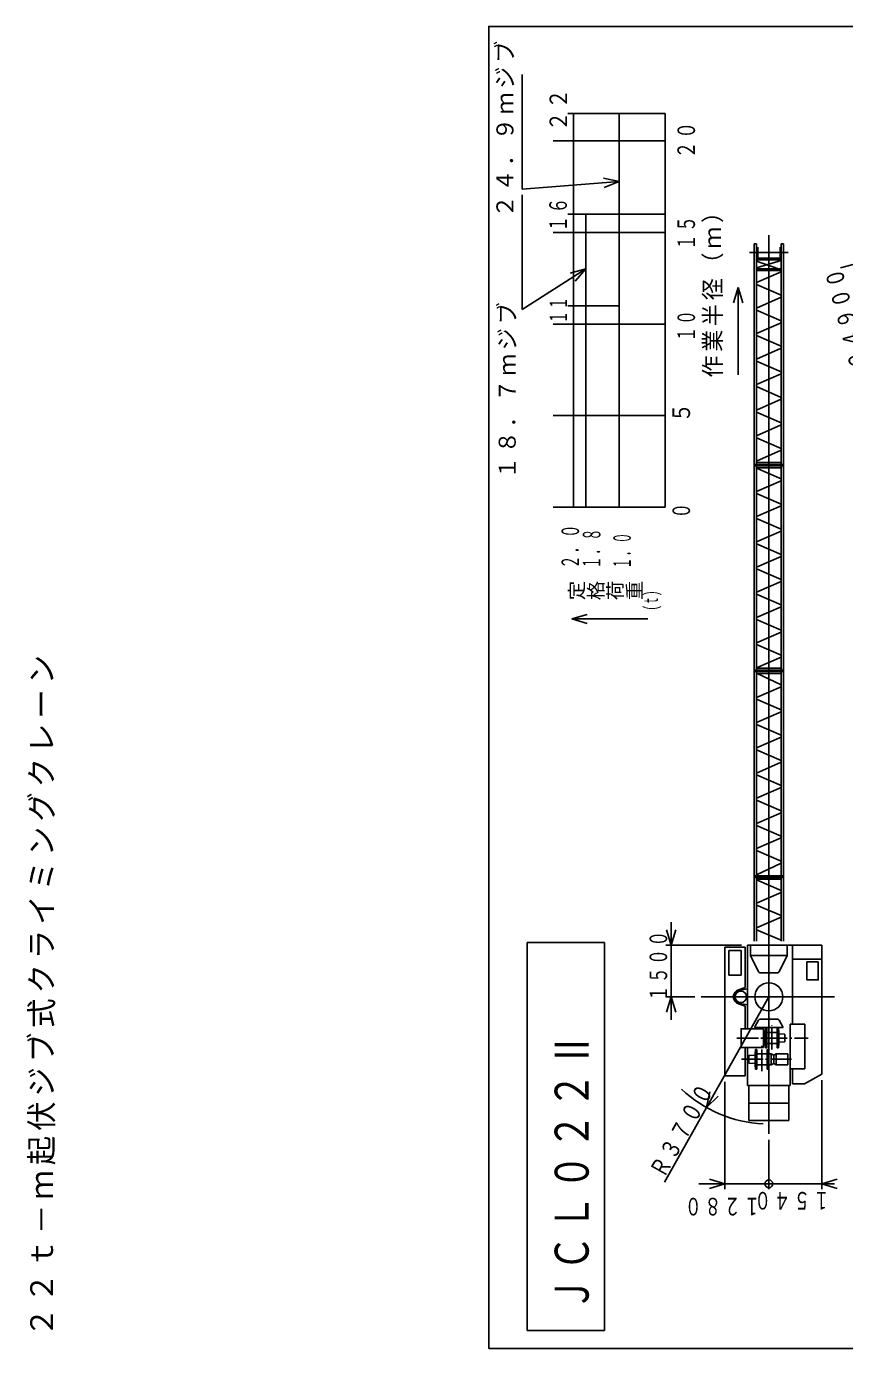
# Model space of a CAD drawing. Units: millimetres, scale not verified. Extents: x -41641 to 29787, y -88892 to 19460.
# Drawn here: x -41641 to -17813, y -19205 to 19295 of the extents above; entities that cross this region are included whole.
import ezdxf
from ezdxf.enums import TextEntityAlignment as Align

# ---------------------------------------------------------------- set-up
doc = ezdxf.new("R2010")
doc.units = ezdxf.units.MM
doc.header["$LTSCALE"] = 70
doc.linetypes.add('CHAIN2', pattern=[12, 9, -1, 1, -1])
for name, color, linetype in [('0-0_L-1-1', 4, 'Continuous'), ('0-6_L-3-1', 4, 'CHAIN2'), ('1-2_NTEXT', 7, 'Continuous')]:
    doc.layers.add(name, color=color, linetype=linetype)
doc.styles.add('ＭＳ ゴシック', font='')
doc.styles.get('ＭＳ ゴシック').set_extended_font_data('MS Gothic')

msp = doc.modelspace()

# ---------------------------------------------------------------- linework, layer by layer
at = {"layer": '0-0_L-1-1'}
for p, q in [((-27206.65, 14552.19), (-27206.65, 17900.19)), ((-25869.65, 16761.18), (-24374.83, 16761.18)), ((-25708.16, 5294.51), (-25708.16, 16761.18)), ((-23041.49, 5294.51), (-23041.49, 16761.18)), ((-26296, 15961.18), (-23041.49, 15961.18)), ((-27206.65, 14552.19), (-24374.83, 14780.01)), ((-24834.2, 14878.49), (-24374.83, 14780.01)), ((-24812.55, 14609.36), (-24374.83, 14780.01)), ((-27206.65, 11048.06), (-27206.65, 14396.06)), ((-25869.65, 13827.84), (-25352.61, 13827.84)), ((-26296, 13294.51), (-23041.49, 13294.51)), ((-20017.69, -12951.18), (-20017.69, 13214.59)), ((-20580.19, 12710.1), (-19455.19, 12710.1)), ((-20442.69, 12966.15), (-20377.69, 12966.15)), ((-20442.69, 6523.41), (-20442.69, 12966.15)), ((-20377.69, 6523.41), (-20377.69, 12966.15)), ((-20342.69, 12555.1), (-20342.69, 12865.1)), ((-19692.69, 12555.1), (-19692.69, 12865.1)), ((-19657.69, 12966.15), (-19592.69, 12966.15)), ((-19657.69, 6523.41), (-19657.69, 12966.15)), ((-19592.69, 6523.41), (-19592.69, 12966.15)), ((-20377.69, 12545.1), (-19657.69, 12545.1)), ((-20377.69, 12495.1), (-19657.69, 12495.1)), ((-20377.69, 12264.21), (-19657.69, 12475.98)), ((-20377.69, 12462.15), (-19734.36, 12235.1)), ((-17931.68, 12267.44), (-16454.21, 12663.49)), ((-27206.65, 11048.06), (-25352.61, 12239.04)), ((-25804.18, 12109.42), (-25352.61, 12239.04)), ((-25658.26, 11882.25), (-25352.61, 12239.04)), ((-20377.69, 12235.1), (-19657.69, 12235.1)), ((-20377.69, 12185.1), (-19657.69, 12185.1)), ((-20377.69, 12185.1), (-19657.69, 12185.1)), ((-20377.69, 11837.34), (-19657.69, 12152.02)), ((-21043.16, 11244.51), (-20908.16, 11694.51)), ((-20908.16, 9153.33), (-20908.16, 11694.51)), ((-20773.16, 11244.51), (-20908.16, 11694.51)), ((-20377.69, 11780.52), (-19657.69, 11465.84)), ((-20377.69, 11094.52), (-19657.69, 11409.04)), ((-25869.65, 11161.18), (-25352.61, 11161.18)), ((-24374.83, 5294.51), (-24374.83, 11161.18)), ((-20377.69, 11037.72), (-19657.69, 10723.04)), ((-26296, 10627.84), (-23041.49, 10627.84)), ((-20377.69, 10351.72), (-19657.69, 10666.24)), ((-20377.69, 10294.92), (-19657.69, 9980.24)), ((-20377.69, 9608.92), (-19657.69, 9923.43)), ((-20377.69, 9552.12), (-19657.69, 9237.43)), ((-20377.69, 8866.12), (-19657.69, 9180.63)), ((-20377.69, 8809.31), (-19657.69, 8494.63)), ((-20377.69, 8119.16), (-19657.69, 8437.49)), ((-26296, 7961.18), (-23041.49, 7961.18)), ((-20377.69, 8062.36), (-19657.69, 7751.49)), ((-20377.69, 7376.36), (-19657.69, 7694.68)), ((-20377.69, 7319.55), (-19657.69, 7008.68)), ((-20377.69, 6637.53), (-19657.69, 6952.21)), ((-20377.69, 6593.15), (-19657.69, 6593.15)), ((-20442.69, 6543.15), (-19592.69, 6543.15)), ((-20442.69, 530.37), (-20442.69, 6523.41)), ((-20442.69, 6503.66), (-19592.69, 6503.66)), ((-20377.69, 530.37), (-20377.69, 6523.41)), ((-20377.69, 6438.66), (-19657.69, 6438.66)), ((-20377.69, 6433.04), (-19657.69, 6122.17)), ((-19657.69, 530.37), (-19657.69, 6523.41)), ((-19592.69, 530.37), (-19592.69, 6523.41)), ((-20377.69, 5755.07), (-19657.69, 6066.03)), ((-20377.69, 5698.94), (-19657.69, 5388.07)), ((-26296, 5294.51), (-25352.61, 5294.51)), ((-25352.61, 5294.51), (-23041.49, 5294.51)), ((-20377.69, 5020.97), (-19657.69, 5331.93)), ((-20377.69, 4964.83), (-19657.69, 4653.96)), ((-20377.69, 4286.87), (-19657.69, 4597.82)), ((-20377.69, 4230.73), (-19657.69, 3919.86)), ((-20377.69, 3552.76), (-19657.69, 3863.72)), ((-20377.69, 3496.63), (-19657.69, 3185.75)), ((-20377.69, 2818.66), (-19657.69, 3129.62)), ((-20377.69, 2762.52), (-19657.69, 2451.65)), ((-20377.69, 2084.56), (-19657.69, 2395.51)), ((-25759.02, 2040.61), (-25309.02, 2175.61)), ((-25759.02, 2040.61), (-23546.93, 2040.61)), ((-25759.02, 2040.61), (-25309.02, 1905.61)), ((-20377.69, 2028.42), (-19657.69, 1717.55)), ((-20377.69, 1350.45), (-19657.69, 1661.41)), ((-20377.69, 1294.31), (-19657.69, 983.44)), ((-20377.69, 616.44), (-19657.69, 927.31)), ((-20442.69, 545.83), (-19592.69, 545.83)), ((-20442.69, -5462.87), (-20442.69, 530.37)), ((-20442.69, 514.92), (-19592.69, 514.92)), ((-20377.69, 610.83), (-19657.69, 610.83)), ((-20377.69, -5462.87), (-20377.69, 530.37)), ((-20377.69, 463.67), (-19657.69, 127.06)), ((-20377.69, 449.92), (-19657.69, 449.92)), ((-19657.69, -5462.87), (-19657.69, 530.37)), ((-19592.69, -5462.87), (-19592.69, 530.37)), ((-20377.69, -242.36), (-19657.69, 68.6)), ((-20377.69, -298.5), (-19657.69, -609.37)), ((-20377.69, -976.46), (-19657.69, -665.5)), ((-20377.69, -1032.6), (-19657.69, -1343.47)), ((-20377.69, -1710.57), (-19657.69, -1399.61)), ((-20377.69, -1766.7), (-19657.69, -2077.57)), ((-20377.69, -2444.67), (-19657.69, -2133.71)), ((-20377.69, -2500.81), (-19657.69, -2811.68)), ((-20377.69, -3178.77), (-19657.69, -2867.82)), ((-20377.69, -3234.91), (-19657.69, -3545.78)), ((-20377.69, -3912.88), (-19657.69, -3601.92)), ((-20377.69, -3969.01), (-19657.69, -4279.89)), ((-20377.69, -4646.98), (-19657.69, -4336.02)), ((-20377.69, -4703.12), (-19657.69, -5013.99)), ((-20377.69, -5412.45), (-19657.69, -5072.72)), ((-20442.69, -5443.11), (-19592.69, -5443.11)), ((-20442.69, -7342.35), (-20442.69, -5462.87)), ((-20442.69, -5482.62), (-19592.69, -5482.62)), ((-20377.69, -7342.35), (-20377.69, -5462.87)), ((-20377.69, -5532.62), (-19657.69, -5532.62)), ((-20377.69, -5553.42), (-19657.69, -5865.98)), ((-19657.69, -7342.35), (-19657.69, -5462.87)), ((-19592.69, -7342.35), (-19592.69, -5462.87)), ((-20377.69, -6235.05), (-19657.69, -5922.42)), ((-20377.69, -6290.42), (-19657.69, -6591.12)), ((-22859.16, -9637.04), (-22859.16, -6787.04)), ((-20377.69, -6952.66), (-19657.69, -6645.96)), ((-22859.16, -7462.04), (-22994.16, -7012.04)), ((-22859.16, -7462.04), (-22724.16, -7012.04)), ((-20377.69, -7008.03), (-19657.69, -7314.66)), ((-27053.22, -7384.66), (-24803.22, -7384.66)), ((-27053.22, -18679.66), (-27053.22, -7384.66)), ((-24803.22, -18679.66), (-24803.22, -7384.66)), ((-23016.66, -7462.04), (-20817.69, -7462.04)), ((-21297.69, -11262.04), (-21297.69, -7512.04)), ((-21297.69, -7512.04), (-20707.69, -7512.04)), ((-21186.69, -8327.04), (-21186.69, -7612.04)), ((-21186.69, -7612.04), (-20828.69, -7612.04)), ((-20828.69, -8327.04), (-20828.69, -7612.04)), ((-20707.69, -8687.04), (-20707.69, -7512.04)), ((-20637.69, -7462.04), (-18477.69, -7462.04)), ((-20637.69, -9889.54), (-20637.69, -7462.04)), ((-20547.69, -7762.04), (-20547.69, -7462.04)), ((-19487.69, -7762.04), (-19487.69, -7462.04)), ((-19327.69, -9762.04), (-19327.69, -7462.04)), ((-18477.69, -11212.04), (-18477.69, -7462.04)), ((-20547.69, -7762.04), (-19487.69, -7762.04)), ((-20316.87, -8236.9), (-20547.69, -7762.04)), ((-19718.51, -8236.9), (-19487.69, -7762.04)), ((-19327.69, -7862.04), (-18477.69, -7862.04)), ((-18907.69, -7942.04), (-18577.69, -7942.04)), ((-18907.69, -8472.04), (-18907.69, -7942.04)), ((-21186.69, -8327.04), (-20828.69, -8327.04)), ((-20271.9, -8265.04), (-19763.48, -8265.04)), ((-20903.64, -8753.8), (-20707.69, -8687.04)), ((-20864.5, -8769.65), (-20637.69, -8732.16)), ((-20017.69, -9087.04), (-20017.69, -8837.04)), ((-23061.31, -14355.03), (-20017.69, -8962.04)), ((-23016.66, -8962.04), (-22170.1, -8962.04)), ((-22994.16, -9412.04), (-22859.16, -8962.04)), ((-22724.16, -9412.04), (-22859.16, -8962.04)), ((-21990.1, -8962.04), (-18103.05, -8962.04)), ((-20903.64, -9170.29), (-20707.69, -9237.04)), ((-20864.5, -9154.43), (-20637.69, -9191.93)), ((-20707.69, -9889.54), (-20707.69, -9237.04)), ((-20142.69, -8962.04), (-19892.69, -8962.04)), ((-20273.02, -9612.04), (-19762.37, -9612.04)), ((-20432.25, -9857.04), (-20317.26, -9638.74)), ((-20432.25, -9857.04), (-19603.13, -9857.04)), ((-20177.69, -10434.54), (-20177.69, -9889.54)), ((-20114.69, -9877.04), (-20079.69, -9877.04)), ((-20114.69, -9902.04), (-20114.69, -9877.04)), ((-20079.69, -10447.04), (-20079.69, -9877.04)), ((-20079.69, -10002.04), (-19775.69, -10002.04)), ((-19775.69, -10447.04), (-19775.69, -9877.04)), ((-19775.69, -9877.04), (-19740.69, -9877.04)), ((-19775.69, -9877.04), (-19740.69, -9877.04)), ((-19740.69, -9902.04), (-19740.69, -9877.04)), ((-19603.13, -9857.04), (-19718.13, -9638.74)), ((-19397.69, -9762.04), (-18967.69, -9762.04)), ((-19397.69, -11542.04), (-19397.69, -9762.04)), ((-18967.69, -11062.04), (-18967.69, -9762.04)), ((-20177.69, -10014.54), (-20129.69, -10014.54)), ((-20177.69, -10309.54), (-20129.69, -10309.54)), ((-20079.69, -10322.04), (-19775.69, -10322.04)), ((-19725.69, -10037.04), (-19547.69, -10047.04)), ((-19725.69, -10287.04), (-19547.69, -10277.04)), ((-19547.69, -10277.04), (-19547.69, -10047.04)), ((-20827.69, -10434.54), (-20177.69, -10434.54)), ((-20707.69, -11262.04), (-20707.69, -10434.54)), ((-20637.69, -11542.04), (-20637.69, -10434.54)), ((-20404.69, -10497.04), (-20369.69, -10497.04)), ((-20404.69, -10522.04), (-20404.69, -10497.04)), ((-20369.69, -11067.04), (-20369.69, -10497.04)), ((-20369.69, -10622.04), (-20065.69, -10622.04)), ((-20114.69, -10447.04), (-20079.69, -10447.04)), ((-20065.69, -11067.04), (-20065.69, -10497.04)), ((-20065.69, -10497.04), (-20030.69, -10497.04)), ((-20065.69, -11059.54), (-20065.69, -10504.54)), ((-20030.69, -10522.04), (-20030.69, -10497.04)), ((-20015.69, -10622.04), (-19945.69, -10622.04)), ((-19945.69, -10942.04), (-19945.69, -10622.04)), ((-19945.69, -10622.04), (-19875.69, -10657.04)), ((-19875.69, -10657.04), (-19805.69, -10622.04)), ((-19875.69, -10907.04), (-19875.69, -10657.04)), ((-19805.69, -10942.04), (-19805.69, -10622.04)), ((-19805.69, -10622.04), (-19467.69, -10622.04)), ((-19467.69, -10942.04), (-19467.69, -10622.04)), ((-20597.69, -10897.04), (-20419.69, -10907.04)), ((-20404.69, -11067.04), (-20369.69, -11067.04)), ((-20369.69, -10942.04), (-20065.69, -10942.04)), ((-20015.69, -10942.04), (-19945.69, -10942.04)), ((-19945.69, -10942.04), (-19875.69, -10907.04)), ((-19875.69, -10907.04), (-19805.69, -10942.04)), ((-19805.69, -10942.04), (-19467.69, -10942.04)), ((-19397.69, -11062.04), (-18967.69, -11062.04)), ((-19327.69, -11492.04), (-19327.69, -11062.04)), ((-21297.69, -11262.04), (-20707.69, -11262.04)), ((-21297.69, -14565.22), (-21297.69, -11442.04)), ((-20637.69, -11542.04), (-19397.69, -11542.04)), ((-20601.69, -12567.04), (-20601.69, -11542.04)), ((-19433.69, -12567.04), (-19433.69, -11542.04)), ((-19327.69, -11492.04), (-18977.69, -11492.04)), ((-18977.69, -11492.04), (-18477.69, -11212.04)), ((-18477.69, -14565.22), (-18477.69, -11392.04)), ((-21836.22, -12184.3), (-21732.62, -11726.05)), ((-21836.22, -12184.3), (-21497.48, -11858.76)), ((-20601.69, -12062.04), (-19433.69, -12062.04)), ((-20601.69, -12567.04), (-19433.69, -12567.04)), ((-20017.69, -14565.22), (-20017.69, -13131.18)), ((-20017.69, -14565.22), (-20017.69, -13131.18)), ((-22054.08, -14407.72), (-20017.69, -14407.72)), ((-21747.69, -14272.72), (-21297.69, -14407.72)), ((-21747.69, -14542.72), (-21297.69, -14407.72)), ((-20017.69, -14407.72), (-18102.69, -14407.72)), ((-18477.69, -14407.72), (-18027.69, -14272.72)), ((-18477.69, -14407.72), (-18027.69, -14542.72)), ((-27053.22, -18679.66), (-24803.22, -18679.66))]:
    msp.add_line(p, q, dxfattribs=at)
for points in [[(-28178.22, -19204.66), (28146.78, -19204.66), (28146.78, 19295.34)], [(-28178.22, -19204.66), (-28178.22, 19295.34), (28146.78, 19295.34)], [(-25352.61, 11161.18), (-24374.83, 11161.18), (-24374.83, 16761.18), (-23041.49, 16761.18)], [(-25352.61, 5294.51), (-25352.61, 13827.84), (-23041.49, 13827.84)], [(-18907.69, -8472.04), (-18577.69, -8472.04), (-18577.69, -7942.04)], [(-20827.69, -10434.54), (-20827.69, -9889.54), (-20177.69, -9889.54)], [(-20129.69, -10349.04), (-20129.69, -9975.04), (-20114.69, -9902.04)], [(-19725.69, -10349.04), (-19725.69, -9975.04), (-19740.69, -9902.04)], [(-20114.69, -10447.04), (-20114.69, -10422.04), (-20129.69, -10349.04)], [(-19775.69, -10447.04), (-19740.69, -10447.04), (-19740.69, -10422.04), (-19725.69, -10349.04)], [(-20597.69, -10897.04), (-20597.69, -10667.04), (-20419.69, -10657.04)], [(-20419.69, -10969.04), (-20419.69, -10595.04), (-20404.69, -10522.04)], [(-20015.69, -10969.04), (-20015.69, -10595.04), (-20030.69, -10522.04)], [(-20404.69, -11067.04), (-20404.69, -11042.04), (-20419.69, -10969.04)], [(-20065.69, -11067.04), (-20030.69, -11067.04), (-20030.69, -11042.04), (-20015.69, -10969.04)]]:
    msp.add_lwpolyline(points, dxfattribs=at)
for centre, radius in [((-20832.69, -8962.04), 165), ((-20017.69, -8962.04), 406.4), ((-20017.69, -14407.72), 112.5), ((-20017.69, -14407.72), 112.5)]:
    msp.add_circle(centre, radius, dxfattribs=at)
for centre, radius, start, end in [((-20271.9, -8215.04), 50, 205.92, 270), ((-19763.48, -8215.04), 50, 270, 334.08), ((-20832.69, -8962.04), 220, 108.81, 251.19), ((-20832.69, -8962.04), 195, 99.39, 260.61), ((-20273.02, -9662.04), 50, 90, 152.22), ((-19762.37, -9662.04), 50, 27.78, 90), ((-20017.69, -8962.04), 3700, 226.64, 267.47)]:
    msp.add_arc(centre, radius, start, end, dxfattribs=at)
at = {"layer": '0-6_L-3-1'}
for p, q in [((-19927.69, -10497.55), (-19927.69, -9786.59)), ((-20953.99, -10162.04), (-18871.91, -10162.04)), ((-20217.69, -11130.47), (-20217.69, -10384.83)), ((-20813.06, -10782.04), (-19362.33, -10782.04))]:
    msp.add_line(p, q, dxfattribs=at)

# ---------------------------------------------------------------- texts
at = {"layer": '1-2_NTEXT', "style": 'ＭＳ ゴシック'}
for s, width, p in [('５', 0.8, (-22159.41, 7767.68)), ('０', 0.65, (-22159.41, 4967.68))]:
    msp.add_text(s, height=511.4, rotation=90, dxfattribs=dict(at, width=width)).set_placement(p, align=Align.BOTTOM_LEFT)
for s, p in [('定', (-25285.67, 2588.61)), ('格', (-24723.17, 2588.61)), ('荷', (-24160.67, 2588.61)), ('重', (-23598.17, 2588.61))]:
    msp.add_text(s, height=412.4, rotation=90, dxfattribs=at).set_placement(p, align=Align.BOTTOM_LEFT)
at = {"layer": '1-2_NTEXT', "attachment_point": 7, "style": 'ＭＳ ゴシック'}
for s, insert, char_height, rotation in [('\\T1.17;\\W0.95;２４．９ｍジブ', (-27434.44, 13734.22), 494.9, 90), ('\\T1.17;\\W0.8;２２', (-25892.74, 16253.8), 511.4, 90), ('\\T1.17;\\W0.7;２０', (-22159.41, 15453.8), 511.4, 90), ('\\T1.17;\\W0.65;１６', (-25892.74, 13320.47), 511.4, 90), ('\\T1.17;\\W0.65;１５', (-22159.41, 12787.13), 511.4, 90), ('\\T1.17;\\W0.95;作業半径（ｍ）', (-21344.61, 9070.25), 494.9, 90), ('\\T1.17;\\W0.75;２４９００', (-17122.13, 9421.24), 511.4, 105), ('\\T1.17;\\W0.95;１８．７ｍジブ', (-27366.45, 6119.21), 494.9, 90), ('\\T1.17;\\W0.5;１１', (-25892.74, 10653.8), 511.4, 90), ('\\T1.17;\\W0.6;１０', (-22159.41, 10120.47), 511.4, 90), ('\\T1.17;\\W0.55;２．０', (-25537.19, 3506.59), 511.4, 90), ('\\T1.17;\\W0.5;１．８', (-24914.97, 3506.59), 511.4, 90), ('\\T1.17;\\W0.45;１．０', (-24026.08, 3506.59), 511.4, 90), ('\\T1.38;\\W0.55;(t)', (-23138.47, 2287.83), 412.4, 90), ('\\T1.17;\\W0.95;２２ｔ－ｍ起伏ジブ式クライミングクレーン', (-40790.49, -18867.15), 659.8, 90), ('\\T1.17;\\W0.65;１５００', (-22971.66, -9089.54), 511.4, 90), ('\\T1.17;\\W0.75;ＪＣＬ０２２Ⅱ', (-25248.94, -18121.51), 989.7, 90), ('\\T1.17;\\W0.75;Ｒ３７００', (-23066.78, -14274.44), 511.4, 60.56), ('\\T1.17;\\W0.7;１２８０', (-20262.13, -14807.18), 511.4, 180), ('\\T1.17;\\W0.7;１５４０', (-18238.77, -14635.56), 511.4, 180)]:
    msp.add_mtext(s, dxfattribs=dict(at, insert=insert, char_height=char_height, rotation=rotation))

doc.saveas('drawing.dxf')
